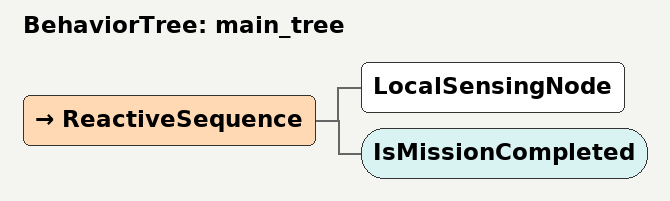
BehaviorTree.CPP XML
<?xml version="1.0" encoding="UTF-8"?>
<root BTCPP_format="4">
  <BehaviorTree ID="main_tree">
    <ReactiveSequence>
      <LocalSensingNode/>
      <IsMissionCompleted/>
    </ReactiveSequence>
  </BehaviorTree>

</root>
